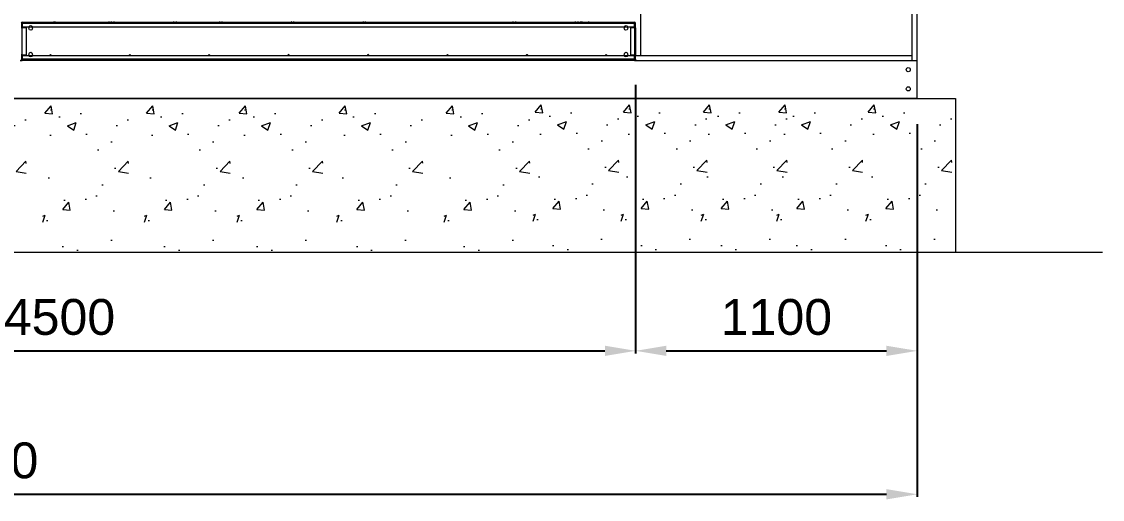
# Model space of a CAD drawing. Header units: millimetres. Extents: x -663796 to 30612, y -141670 to 21821.
# Drawn here: x 13900 to 18121, y 6894 to 8761 of the extents above; entities that cross this region are included whole.
import ezdxf

# ---------------------------------------------------------------- set-up
doc = ezdxf.new("R2010")
doc.units = ezdxf.units.MM
doc.layers.add('냉각탑_기초', color=23, linetype='Continuous')
doc.styles.get("Standard").update_dxf_attribs({"font": 'arial.ttf'})
doc.dimstyles.new('1.40', dxfattribs={"dimscale": 20, "dimtxt": 1.5, "dimasz": 1, "dimexe": 0.5, "dimexo": 0.5, "dimgap": 0.5, "dimtad": 1, "dimdec": 0, "dimzin": 0, "dimdsep": 46, "dimtxsty": 'Standard', "dimcen": 0, "dimclrd": 2, "dimclre": 2, "dimclrt": 3, "dimadec": 0, "dimazin": 0, "dimtfac": 1, "dimtdec": 0, "dimtmove": 0, "dimatfit": 0, "dimfxl": 1, "dimtolj": 1, "dimtzin": 0, "dimlwd": -1, "dimlwe": -1, "dimarcsym": 0})

# ---------------------------------------------------------------- blocks, each defined once
blk = doc.blocks.new('*D154')
at = {"color": 2, "transparency": 16777216}
for p, q in [((11798.2, 8512.5), (11798.2, 7464.5)), ((16298.2, 8513.7), (16298.2, 7464.5)), ((11918.2, 7474.5), (16178.2, 7474.5))]:
    blk.add_line(p, q, dxfattribs=at)
for points in [[(11918.2, 7494.5), (11918.2, 7454.5), (11798.2, 7474.5)], [(16178.2, 7494.5), (16178.2, 7454.5), (16298.2, 7474.5)]]:
    blk.add_solid(points, dxfattribs=at)
at = {"layer": 'Defpoints', "color": 0, "transparency": 16777216}
for p in [(11798.2, 8612.5), (16298.2, 8613.7), (16298.2, 7474.5)]:
    blk.add_point(p, dxfattribs=at)
at = {"color": 3, "lineweight": 5, "transparency": 16777216, "insert": (14048.2, 7606), "char_height": 140, "attachment_point": 5}
blk.add_mtext('\\A1;4500', dxfattribs=at)
blk = doc.blocks.new('*D155')
at = {"color": 2, "transparency": 16777216}
for p, q in [((16298.2, 8509), (16298.2, 7464.5)), ((17398.2, 8360.6), (17398.2, 7464.5)), ((16418.2, 7474.5), (17278.2, 7474.5))]:
    blk.add_line(p, q, dxfattribs=at)
for points in [[(16418.2, 7494.5), (16418.2, 7454.5), (16298.2, 7474.5)], [(17278.2, 7494.5), (17278.2, 7454.5), (17398.2, 7474.5)]]:
    blk.add_solid(points, dxfattribs=at)
at = {"layer": 'Defpoints', "color": 0, "transparency": 16777216}
for p in [(16298.2, 8609), (17398.2, 8460.6), (17398.2, 7474.5)]:
    blk.add_point(p, dxfattribs=at)
at = {"color": 3, "lineweight": 5, "transparency": 16777216, "insert": (16848.2, 7606), "char_height": 140, "attachment_point": 5}
blk.add_mtext('\\A1;1100', dxfattribs=at)
blk = doc.blocks.new('*D156')
at = {"color": 2, "transparency": 16777216}
for p, q in [((10098.2, 8360.6), (10098.2, 6904)), ((17398.2, 8360.6), (17398.2, 6904)), ((10218.2, 6914), (17278.2, 6914))]:
    blk.add_line(p, q, dxfattribs=at)
for points in [[(10218.2, 6934), (10218.2, 6894), (10098.2, 6914)], [(17278.2, 6934), (17278.2, 6894), (17398.2, 6914)]]:
    blk.add_solid(points, dxfattribs=at)
at = {"layer": 'Defpoints', "color": 0, "transparency": 16777216}
for p in [(10098.2, 8460.6), (17398.2, 8460.6), (17398.2, 6914)]:
    blk.add_point(p, dxfattribs=at)
at = {"color": 3, "lineweight": 5, "transparency": 16777216, "insert": (13748.2, 7045.6), "char_height": 140, "attachment_point": 5}
blk.add_mtext('\\A1;7300', dxfattribs=at)
blk = doc.blocks.new('1')
at = {"color": 7, "lineweight": 20}
for p, q in [((16318.2, 8629), (16318.2, 11009)), ((13902.9, 8759), (16293.5, 8759)), ((13902.9, 8754.3), (16293.5, 8754.3)), ((16252.1, 8739), (13944.4, 8739)), ((16293.5, 8613.7), (13902.9, 8613.7)), ((13944.4, 8629), (16252.1, 8629)), ((16293.5, 8609), (13902.9, 8609))]:
    blk.add_line(p, q, dxfattribs=at)
at = {"lineweight": 20}
for p, q in [((17378.2, 8609), (17378.2, 11009)), ((17398.2, 8609), (17398.2, 11009)), ((16298.2, 8629), (17378.2, 8629)), ((16298.2, 8613.7), (16298.2, 8609)), ((16298.2, 8609), (17398.2, 8609))]:
    blk.add_line(p, q, dxfattribs=at)
at = {"color": 7, "lineweight": 20, "ltscale": 0.001778}
for p, q in [((13901.4, 8754.3), (13898.2, 8754.3)), ((16298.2, 8754.3), (16295, 8754.3)), ((13901.4, 8613.7), (13898.2, 8613.7)), ((16298.2, 8613.7), (16295, 8613.7))]:
    blk.add_line(p, q, dxfattribs=at)
at = {"color": 7, "lineweight": 20, "ltscale": 0.000833333}
for p, q in [((13902.9, 8754.3), (13901.4, 8754.3)), ((16293.5, 8754.3), (16295, 8754.3)), ((13902.9, 8613.7), (13901.4, 8613.7)), ((16293.5, 8613.7), (16295, 8613.7))]:
    blk.add_line(p, q, dxfattribs=at)
at = {"color": 7, "lineweight": 20, "ltscale": 0.009611}
for p, q in [((13901.4, 8737), (13901.4, 8754.3)), ((16293.5, 8737), (16293.5, 8754.3)), ((16295, 8754.3), (16295, 8737)), ((16298.2, 8737), (16298.2, 8754.3)), ((13901.4, 8613.7), (13901.4, 8631)), ((16293.5, 8613.7), (16293.5, 8631)), ((16295, 8631), (16295, 8613.7)), ((16298.2, 8613.7), (16298.2, 8631))]:
    blk.add_line(p, q, dxfattribs=at)
at = {"color": 7, "lineweight": 20, "ltscale": 0.002611}
for p, q in [((13902.9, 8754.3), (13902.9, 8759)), ((16293.5, 8754.3), (16293.5, 8759)), ((13902.9, 8737), (13898.2, 8737)), ((16293.5, 8737), (16298.2, 8737)), ((13902.9, 8631), (13898.2, 8631)), ((13902.9, 8613.7), (13902.9, 8609)), ((16293.5, 8631), (16298.2, 8631)), ((16293.5, 8613.7), (16293.5, 8609))]:
    blk.add_line(p, q, dxfattribs=at)
at = {"color": 7, "lineweight": 20, "ltscale": 0.0085}
for p, q in [((13902.9, 8754.3), (13902.9, 8739)), ((16293.5, 8739), (16293.5, 8754.3)), ((13918.2, 8737), (13902.9, 8737)), ((16293.5, 8737), (16278.2, 8737)), ((13902.9, 8631), (13918.2, 8631)), ((13902.9, 8629), (13902.9, 8613.7)), ((16278.2, 8631), (16293.5, 8631)), ((16293.5, 8613.7), (16293.5, 8629))]:
    blk.add_line(p, q, dxfattribs=at)
at = {"color": 7, "lineweight": 20, "ltscale": 0.001111}
for p, q in [((13902.9, 8739), (13902.9, 8737)), ((14025.7, 8761), (14025.7, 8759)), ((14030.4, 8761), (14030.4, 8759)), ((14240.4, 8761), (14240.4, 8759)), ((14251.7, 8759), (14251.7, 8761)), ((14261.7, 8759), (14261.7, 8761)), ((14494.7, 8759), (14494.7, 8761)), ((14504.7, 8759), (14504.7, 8761)), ((15820.7, 8759), (15820.7, 8761)), ((15830.7, 8759), (15830.7, 8761)), ((16063.7, 8759), (16063.7, 8761)), ((16073.7, 8759), (16073.7, 8761)), ((16085, 8759), (16085, 8761)), ((16089.7, 8759), (16089.7, 8761)), ((13902.9, 8631), (13902.9, 8629))]:
    blk.add_line(p, q, dxfattribs=at)
at = {"color": 7, "lineweight": 20, "ltscale": 0.013411}
for p, q in [((13927.1, 8739), (13902.9, 8739)), ((16293.5, 8739), (16269.4, 8739)), ((13902.9, 8629), (13927.1, 8629)), ((16269.4, 8629), (16293.5, 8629))]:
    blk.add_line(p, q, dxfattribs=at)
at = {"color": 7, "lineweight": 20, "ltscale": 0.002427}
blk.add_line((16113.5, 8759), (16117.4, 8761), dxfattribs=at)
at = {"color": 7, "lineweight": 20, "ltscale": 0.058889}
for p, q in [((13902.9, 8631), (13902.9, 8737)), ((13918.2, 8737), (13918.2, 8631)), ((16278.2, 8737), (16278.2, 8631)), ((16293.5, 8737), (16293.5, 8631)), ((16298.2, 8737), (16298.2, 8631))]:
    blk.add_line(p, q, dxfattribs=at)
at = {"color": 0, "lineweight": 20}
for p, q in [((13894.7, 8609), (13902.9, 8609)), ((16293.5, 8609), (16298.2, 8609)), ((17398.2, 8460.6), (17398.2, 8609)), ((17398.2, 8460.6), (10098.2, 8460.6))]:
    blk.add_line(p, q, dxfattribs=at)
at = {"color": 7, "lineweight": 20}
for centre in [(13935.7, 8734), (16260.7, 8734), (13935.7, 8634), (16260.7, 8634)]:
    blk.add_circle(centre, 7, dxfattribs=at)
at = {"lineweight": 20}
for centre in [(17363.2, 8573.1), (17363.2, 8498.1)]:
    blk.add_circle(centre, 8, dxfattribs=at)
at = {"color": 7, "lineweight": 20}
for centre, radius, start, end in [((13902.9, 8754.3), 4.7, 90, 180), ((13902.9, 8754.3), 1.5, 90, 180), ((13935.7, 8734), 10, 29.9997, 150.0003), ((13968.5, 8754.3), 4.7, 89.7204, 90), ((14679.2, 8758.9), 4.5, 152.1892, 178.7331), ((14679.2, 8758.9), 4.5, 1.2712, 27.8108), ((14959.2, 8758.9), 4.5, 152.1892, 178.7331), ((14959.2, 8758.9), 4.5, 1.2712, 27.8108), ((15239.2, 8758.9), 4.5, 152.1892, 178.7331), ((15239.2, 8758.9), 4.5, 1.2712, 27.8108), ((16227.9, 8754.3), 4.7, 90, 90.2796), ((16260.7, 8734), 10, 29.9997, 150.0003), ((16293.5, 8754.3), 4.7, 0, 90), ((16293.5, 8754.3), 1.5, 0, 90), ((13902.9, 8613.7), 4.7, 180, 270), ((13902.9, 8613.7), 1.5, 180, 270), ((13935.7, 8634), 10, 210.0003, 329.9997), ((14013.2, 8629), 3, 359.999, 180.001), ((14323.2, 8629), 3, 359.999, 180.001), ((14633.2, 8629), 3, 359.999, 180.001), ((14943.2, 8629), 3, 359.999, 180.001), ((15253.2, 8629), 3, 359.999, 180.001), ((15563.2, 8629), 3, 359.999, 180.001), ((15873.2, 8629), 3, 359.999, 180.001), ((15875.2, 8629), 3, 359.999, 180.001), ((16183.2, 8629), 3, 359.999, 180.001), ((16260.7, 8634), 10, 210.0003, 329.9997), ((16293.5, 8613.7), 4.7, 270, 0), ((16293.5, 8613.7), 1.5, 270, 0)]:
    blk.add_arc(centre, radius, start, end, dxfattribs=at)

msp = doc.modelspace()

# ---------------------------------------------------------------- hatches: boundary and pattern name
at = {"layer": '냉각탑_기초', "lineweight": 20, "ltscale": 30}
h = msp.add_hatch(dxfattribs=at)
h.set_pattern_fill('AR-CONC', color=256, scale=50, style=0)
h.set_pattern_definition([(50, (-1010.15, -8080.68), (358.63, -31.376), [37.5, -412.5]), (355, (-1010.15, -8080.7), (-69.3757, 376.096), [30, -330]), (100.4514, (-980.26, -8083.3), (289.2547, 344.72), [31.87, -350.571]), (46.1842, (-1010.15, -7980.7), (533.6205, -82.7595), [56.25, -618.75]), (96.6356, (-965.7, -7987.6), (467.331, 487.059), [47.805, -525.856]), (351.1842, (-1010.15, -7980.7), (467.331, 487.059), [45, -495]), (21, (-960.15, -8005.68), (298.4535, -201.3094), [37.5, -412.5]), (326, (-960.15, -8005.7), (121.6577, 362.575), [30, -330]), (71.4514, (-935.27, -8022.46), (420.1113, 161.265), [31.87, -350.571]), (37.5, (-1010.15, -8080.68), (6.0799, 166.4469), [0, -326, 0, -335, 0, -331.25]), (7.5, (-1010.15, -8080.68), (131.5348, 197.2059), [0, -191, 0, -318.5, 0, -126.25]), (327.5, (-1121.65, -8080.68), (266.9112, -11.2774), [0, -125, 0, -390, 0, -517.5]), (317.5, (-1171.65, -8080.68), (291.593, 50.0525), [0, -162.5, 0, -259, 0, -367.5])])
h.paths.add_polyline_path([(13918.4, 8460.6), (13583.4, 8460.6), (13583.4, 7860.6), (13918.4, 7860.6)])
h = msp.add_hatch(dxfattribs=at)
h.set_pattern_fill('AR-CONC', color=256, scale=50, style=0)
h.set_pattern_definition([(50, (-610.52, -8080.68), (358.63, -31.376), [37.5, -412.5]), (355, (-610.5, -8080.7), (-69.3757, 376.096), [30, -330]), (100.4514, (-580.63, -8083.3), (289.2547, 344.72), [31.87, -350.571]), (46.1842, (-610.5, -7980.7), (533.6205, -82.7595), [56.25, -618.75]), (96.6356, (-566.05, -7987.6), (467.331, 487.059), [47.805, -525.856]), (351.1842, (-610.5, -7980.7), (467.331, 487.059), [45, -495]), (21, (-560.52, -8005.68), (298.4535, -201.3094), [37.5, -412.5]), (326, (-560.5, -8005.7), (121.6577, 362.575), [30, -330]), (71.4514, (-535.65, -8022.46), (420.1113, 161.265), [31.87, -350.571]), (37.5, (-610.52, -8080.68), (6.0799, 166.4469), [0, -326, 0, -335, 0, -331.25]), (7.5, (-610.52, -8080.68), (131.5348, 197.2059), [0, -191, 0, -318.5, 0, -126.25]), (327.5, (-722.02, -8080.68), (266.9112, -11.2774), [0, -125, 0, -390, 0, -517.5]), (317.5, (-772.02, -8080.68), (291.593, 50.0525), [0, -162.5, 0, -259, 0, -367.5])])
h.paths.add_polyline_path([(14318, 8460.6), (13983, 8460.6), (13983, 7860.6), (14318, 7860.6)])
h = msp.add_hatch(dxfattribs=at)
h.set_pattern_fill('AR-CONC', color=256, scale=50, style=0)
h.set_pattern_definition([(50, (-213.43, -8080.68), (358.63, -31.376), [37.5, -412.5]), (355, (-213.43, -8080.7), (-69.3757, 376.096), [30, -330]), (100.4514, (-183.54, -8083.3), (289.2547, 344.72), [31.87, -350.571]), (46.1842, (-213.43, -7980.7), (533.6205, -82.7595), [56.25, -618.75]), (96.6356, (-168.96, -7987.6), (467.331, 487.059), [47.805, -525.856]), (351.1842, (-213.43, -7980.7), (467.331, 487.059), [45, -495]), (21, (-163.43, -8005.68), (298.4535, -201.3094), [37.5, -412.5]), (326, (-163.43, -8005.7), (121.6577, 362.575), [30, -330]), (71.4514, (-138.56, -8022.46), (420.1113, 161.265), [31.87, -350.571]), (37.5, (-213.43, -8080.68), (6.0799, 166.4469), [0, -326, 0, -335, 0, -331.25]), (7.5, (-213.43, -8080.68), (131.5348, 197.2059), [0, -191, 0, -318.5, 0, -126.25]), (327.5, (-324.93, -8080.68), (266.9112, -11.2774), [0, -125, 0, -390, 0, -517.5]), (317.5, (-374.93, -8080.68), (291.593, 50.0525), [0, -162.5, 0, -259, 0, -367.5])])
h.paths.add_polyline_path([(14715.1, 8460.6), (14380.1, 8460.6), (14380.1, 7860.6), (14715.1, 7860.6)])
h = msp.add_hatch(dxfattribs=at)
h.set_pattern_fill('AR-CONC', color=256, scale=50, style=0)
h.set_pattern_definition([(50, (148.2, -8080.68), (358.63, -31.376), [37.5, -412.5]), (355, (148.2, -8080.7), (-69.3757, 376.096), [30, -330]), (100.4514, (178.1, -8083.3), (289.2547, 344.72), [31.87, -350.571]), (46.1842, (148.2, -7980.7), (533.6205, -82.7595), [56.25, -618.75]), (96.6356, (192.7, -7987.6), (467.331, 487.059), [47.805, -525.856]), (351.1842, (148.2, -7980.7), (467.331, 487.059), [45, -495]), (21, (198.2, -8005.68), (298.4535, -201.3094), [37.5, -412.5]), (326, (198.2, -8005.7), (121.6577, 362.575), [30, -330]), (71.4514, (223.08, -8022.46), (420.1113, 161.265), [31.87, -350.571]), (37.5, (148.2, -8080.68), (6.0799, 166.4469), [0, -326, 0, -335, 0, -331.25]), (7.5, (148.2, -8080.68), (131.5348, 197.2059), [0, -191, 0, -318.5, 0, -126.25]), (327.5, (36.7, -8080.68), (266.9112, -11.2774), [0, -125, 0, -390, 0, -517.5]), (317.5, (-13.3, -8080.68), (291.593, 50.0525), [0, -162.5, 0, -259, 0, -367.5])])
h.paths.add_polyline_path([(15076.7, 8460.6), (14741.7, 8460.6), (14741.7, 7860.6), (15076.7, 7860.6)])
h = msp.add_hatch(dxfattribs=at)
h.set_pattern_fill('AR-CONC', color=256, scale=50, style=0)
h.set_pattern_definition([(50, (538.2, -8080.68), (358.63, -31.376), [37.5, -412.5]), (355, (538.2, -8080.7), (-69.3757, 376.096), [30, -330]), (100.4514, (568.1, -8083.3), (289.2547, 344.72), [31.87, -350.571]), (46.1842, (538.2, -7980.7), (533.6205, -82.7595), [56.25, -618.75]), (96.6356, (582.67, -7987.6), (467.331, 487.059), [47.805, -525.856]), (351.1842, (538.2, -7980.7), (467.331, 487.059), [45, -495]), (21, (588.2, -8005.68), (298.4535, -201.3094), [37.5, -412.5]), (326, (588.2, -8005.7), (121.6577, 362.575), [30, -330]), (71.4514, (613.07, -8022.46), (420.1113, 161.265), [31.87, -350.571]), (37.5, (538.2, -8080.68), (6.0799, 166.4469), [0, -326, 0, -335, 0, -331.25]), (7.5, (538.2, -8080.68), (131.5348, 197.2059), [0, -191, 0, -318.5, 0, -126.25]), (327.5, (426.7, -8080.68), (266.9112, -11.2774), [0, -125, 0, -390, 0, -517.5]), (317.5, (376.7, -8080.68), (291.593, 50.0525), [0, -162.5, 0, -259, 0, -367.5])])
h.paths.add_polyline_path([(15466.7, 8460.6), (15131.7, 8460.6), (15131.7, 7860.6), (15466.7, 7860.6)])
h = msp.add_hatch(dxfattribs=at)
h.set_pattern_fill('AR-CONC', color=256, scale=50, style=0)
h.set_pattern_definition([(50, (956.7, -8080.68), (358.63, -31.376), [37.5, -412.5]), (355, (956.7, -8080.7), (-69.3757, 376.096), [30, -330]), (100.4514, (986.6, -8083.3), (289.2547, 344.72), [31.87, -350.571]), (46.1842, (956.7, -7980.7), (533.6205, -82.7595), [56.25, -618.75]), (96.6356, (1001.2, -7987.6), (467.331, 487.059), [47.805, -525.856]), (351.1842, (956.7, -7980.7), (467.331, 487.059), [45, -495]), (21, (1006.7, -8005.68), (298.4535, -201.3094), [37.5, -412.5]), (326, (1006.7, -8005.7), (121.6577, 362.575), [30, -330]), (71.4514, (1031.58, -8022.46), (420.1113, 161.265), [31.87, -350.571]), (37.5, (956.71, -8080.68), (6.0799, 166.4469), [0, -326, 0, -335, 0, -331.25]), (7.5, (956.7, -8080.68), (131.5348, 197.2059), [0, -191, 0, -318.5, 0, -126.25]), (327.5, (845.21, -8080.68), (266.9112, -11.2774), [0, -125, 0, -390, 0, -517.5]), (317.5, (795.2, -8080.68), (291.593, 50.0525), [0, -162.5, 0, -259, 0, -367.5])])
h.paths.add_polyline_path([(15885.2, 8460.6), (15550.2, 8460.6), (15550.2, 7860.6), (15885.2, 7860.6)])
h = msp.add_hatch(dxfattribs=at)
h.set_pattern_fill('AR-CONC', color=256, scale=50, style=0)
h.set_pattern_definition([(50, (1304.13, -8077.13), (358.63, -31.376), [37.5, -412.5]), (355, (1304.13, -8077.13), (-69.3757, 376.096), [30, -330]), (100.4514, (1334, -8079.75), (289.2547, 344.72), [31.87, -350.571]), (46.1842, (1304.13, -7977.13), (533.6205, -82.7595), [56.25, -618.75]), (96.6356, (1348.6, -7984.03), (467.331, 487.059), [47.805, -525.856]), (351.1842, (1304.13, -7977.13), (467.331, 487.059), [45, -495]), (21, (1354.13, -8002.13), (298.4535, -201.3094), [37.5, -412.5]), (326, (1354.13, -8002.13), (121.6577, 362.575), [30, -330]), (71.4514, (1379, -8018.9), (420.1113, 161.265), [31.87, -350.571]), (37.5, (1304.13, -8077.13), (6.0799, 166.4469), [0, -326, 0, -335, 0, -331.25]), (7.5, (1304.13, -8077.13), (131.5348, 197.2059), [0, -191, 0, -318.5, 0, -126.25]), (327.5, (1192.63, -8077.13), (266.9112, -11.2774), [0, -125, 0, -390, 0, -517.5]), (317.5, (1142.63, -8077.13), (291.593, 50.0525), [0, -162.5, 0, -259, 0, -367.5])])
h.paths.add_polyline_path([(16232.7, 8464.2), (15897.7, 8464.2), (15897.7, 7864.2), (16232.7, 7864.2)])
h = msp.add_hatch(dxfattribs=at)
h.set_pattern_fill('AR-CONC', color=256, scale=50, style=0)
h.set_pattern_definition([(50, (1648.78, -8077.13), (358.63, -31.376), [37.5, -412.5]), (355, (1648.78, -8077.13), (-69.3757, 376.096), [30, -330]), (100.4514, (1678.66, -8079.75), (289.2547, 344.72), [31.87, -350.571]), (46.1842, (1648.8, -7977.13), (533.6205, -82.7595), [56.25, -618.75]), (96.6356, (1693.25, -7984.03), (467.331, 487.059), [47.805, -525.856]), (351.1842, (1648.8, -7977.13), (467.331, 487.059), [45, -495]), (21, (1698.78, -8002.13), (298.4535, -201.3094), [37.5, -412.5]), (326, (1698.78, -8002.13), (121.6577, 362.575), [30, -330]), (71.4514, (1723.65, -8018.9), (420.1113, 161.265), [31.87, -350.571]), (37.5, (1648.78, -8077.13), (6.0799, 166.4469), [0, -326, 0, -335, 0, -331.25]), (7.5, (1648.78, -8077.13), (131.5348, 197.2059), [0, -191, 0, -318.5, 0, -126.25]), (327.5, (1537.28, -8077.13), (266.9112, -11.2774), [0, -125, 0, -390, 0, -517.5]), (317.5, (1487.28, -8077.13), (291.593, 50.0525), [0, -162.5, 0, -259, 0, -367.5])])
h.paths.add_polyline_path([(16577.3, 8464.2), (16242.3, 8464.2), (16242.3, 7864.2), (16577.3, 7864.2)])
h = msp.add_hatch(dxfattribs=at)
h.set_pattern_fill('AR-CONC', color=256, scale=50, style=0)
h.set_pattern_definition([(50, (1961.45, -8077.13), (358.63, -31.376), [37.5, -412.5]), (355, (1961.45, -8077.13), (-69.3757, 376.096), [30, -330]), (100.4514, (1991.34, -8079.75), (289.2547, 344.72), [31.87, -350.571]), (46.1842, (1961.45, -7977.13), (533.6205, -82.7595), [56.25, -618.75]), (96.6356, (2005.9, -7984.03), (467.331, 487.059), [47.805, -525.856]), (351.1842, (1961.45, -7977.13), (467.331, 487.059), [45, -495]), (21, (2011.45, -8002.13), (298.4535, -201.3094), [37.5, -412.5]), (326, (2011.45, -8002.13), (121.6577, 362.575), [30, -330]), (71.4514, (2036.32, -8018.9), (420.1113, 161.265), [31.87, -350.571]), (37.5, (1961.45, -8077.13), (6.0799, 166.4469), [0, -326, 0, -335, 0, -331.25]), (7.5, (1961.45, -8077.13), (131.5348, 197.2059), [0, -191, 0, -318.5, 0, -126.25]), (327.5, (1849.95, -8077.13), (266.9112, -11.2774), [0, -125, 0, -390, 0, -517.5]), (317.5, (1799.95, -8077.13), (291.593, 50.0525), [0, -162.5, 0, -259, 0, -367.5])])
h.paths.add_polyline_path([(16890, 8464.2), (16555, 8464.2), (16555, 7864.2), (16890, 7864.2)])
h = msp.add_hatch(dxfattribs=at)
h.set_pattern_fill('AR-CONC', color=256, scale=50, style=0)
h.set_pattern_definition([(50, (2256.36, -8077.13), (358.63, -31.376), [37.5, -412.5]), (355, (2256.36, -8077.13), (-69.3757, 376.096), [30, -330]), (100.4514, (2286.24, -8079.75), (289.2547, 344.72), [31.87, -350.571]), (46.1842, (2256.36, -7977.13), (533.6205, -82.7595), [56.25, -618.75]), (96.6356, (2300.83, -7984.03), (467.331, 487.059), [47.805, -525.856]), (351.1842, (2256.36, -7977.13), (467.331, 487.059), [45, -495]), (21, (2306.36, -8002.13), (298.4535, -201.3094), [37.5, -412.5]), (326, (2306.36, -8002.13), (121.6577, 362.575), [30, -330]), (71.4514, (2331.23, -8018.9), (420.1113, 161.265), [31.87, -350.571]), (37.5, (2256.36, -8077.13), (6.0799, 166.4469), [0, -326, 0, -335, 0, -331.25]), (7.5, (2256.36, -8077.13), (131.5348, 197.2059), [0, -191, 0, -318.5, 0, -126.25]), (327.5, (2144.86, -8077.13), (266.9112, -11.2774), [0, -125, 0, -390, 0, -517.5]), (317.5, (2094.86, -8077.13), (291.593, 50.0525), [0, -162.5, 0, -259, 0, -367.5])])
h.paths.add_polyline_path([(17184.9, 8464.2), (16849.9, 8464.2), (16849.9, 7864.2), (17184.9, 7864.2)])
h = msp.add_hatch(dxfattribs=at)
h.set_pattern_fill('AR-CONC', color=256, scale=50, style=0)
h.set_pattern_definition([(50, (2604.56, -8077.13), (358.63, -31.376), [37.5, -412.5]), (355, (2604.56, -8077.13), (-69.3757, 376.096), [30, -330]), (100.4514, (2634.45, -8079.75), (289.2547, 344.72), [31.87, -350.571]), (46.1842, (2604.56, -7977.13), (533.6205, -82.7595), [56.25, -618.75]), (96.6356, (2649.03, -7984.03), (467.331, 487.059), [47.805, -525.856]), (351.1842, (2604.56, -7977.13), (467.331, 487.059), [45, -495]), (21, (2654.56, -8002.13), (298.4535, -201.3094), [37.5, -412.5]), (326, (2654.56, -8002.13), (121.6577, 362.575), [30, -330]), (71.4514, (2679.43, -8018.9), (420.1113, 161.265), [31.87, -350.571]), (37.5, (2604.56, -8077.13), (6.0799, 166.4469), [0, -326, 0, -335, 0, -331.25]), (7.5, (2604.56, -8077.13), (131.5348, 197.2059), [0, -191, 0, -318.5, 0, -126.25]), (327.5, (2493.06, -8077.13), (266.9112, -11.2774), [0, -125, 0, -390, 0, -517.5]), (317.5, (2443.06, -8077.13), (291.593, 50.0525), [0, -162.5, 0, -259, 0, -367.5])])
h.paths.add_polyline_path([(17533.1, 8464.2), (17198.1, 8464.2), (17198.1, 7864.2), (17533.1, 7864.2)])

# ---------------------------------------------------------------- linework, layer by layer
for p, q in [((9948.2, 8460.6), (17548.2, 8460.6)), ((17548.2, 8460.6), (17548.2, 7860.6)), ((9647.7, 7860.6), (18121.4, 7860.6))]:
    msp.add_line(p, q, dxfattribs=at)

# ---------------------------------------------------------------- block references
msp.add_blockref('1', (0, 0))

# ---------------------------------------------------------------- dimensions: what is measured, and where the dimension line sits
at = {"lineweight": 5}
for base, p1, p2, picture, middle in [((16298.2, 7474.5), (11798.2, 8612.5), (16298.2, 8613.7), '*D154', (14048.2, 7606)), ((17398.2, 7474.5), (16298.2, 8609), (17398.2, 8460.6), '*D155', (16848.2, 7606)), ((17398.2, 6914), (10098.2, 8460.6), (17398.2, 8460.6), '*D156', (13748.2, 7045.6))]:
    dim = msp.add_linear_dim(base=base, p1=p1, p2=p2, dimstyle='1.40', override={"dimtxt": 7, "dimasz": 6, "dimexo": 5, "dimgap": 3}, dxfattribs=at)
    dim.commit()
    dim.dimension.update_dxf_attribs({"geometry": picture, "text_midpoint": middle})

doc.saveas('drawing.dxf')
